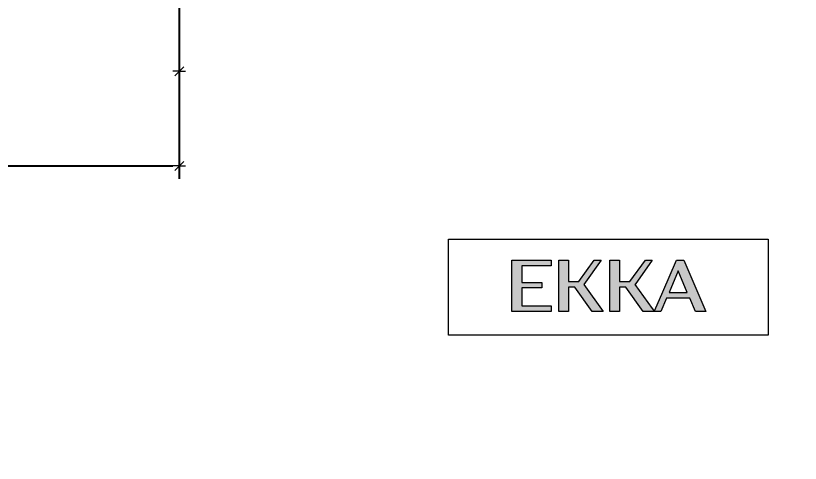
# Model space of a CAD drawing. Header units: millimetres. Extents: x 0 to 1680, y 0 to 594.
# Drawn here: x 1557.3 to 1680, y 0 to 69.9 of the extents above; entities that cross this region are included whole.
import ezdxf

# ---------------------------------------------------------------- set-up
doc = ezdxf.new("R2010")
doc.units = ezdxf.units.MM
for name, pattern in [('K5LT32791', [0]), ('K5LT_AUXILIARY', [0]), ('K5LT_THIN', [0])]:
    doc.linetypes.add(name, pattern=pattern)
doc.layers.add('Системный слой', color=7, linetype='Continuous')
doc.layers.add('Слой 1', color=7, linetype='Continuous')
doc.styles.add('KDIMTEXTSTYLE', font='GOST_AU.SHX', dxfattribs={"width": 0.96, "oblique": 15, "height": 5})
doc.dimstyles.new('KDIMSTYLE (0.02)', dxfattribs={"dimtxt": 5, "dimasz": 1, "dimexe": 2, "dimexo": 0, "dimgap": 1, "dimtad": 1, "dimlfac": 50, "dimtxsty": 'KDIMTEXTSTYLE', "dimsah": 1, "dimcen": 0, "dimdle": 1, "dimadec": 0, "dimazin": 0, "dimtfac": 0.667, "dimtmove": 0, "dimatfit": 3, "dimfxl": 0, "dimtvp": 1, "dimtolj": 1, "dimtzin": 0, "dimarcsym": 0})

# ---------------------------------------------------------------- blocks, each defined once
blk = doc.blocks.new('U5')
at = {"layer": 'Слой 1', "color": 232, "linetype": 'K5LT_AUXILIARY', "lineweight": 13, "true_color": 0xc52b79}
for p, q in [((1625, 35), (1675, 35)), ((1625, 20), (1625, 35)), ((1675, 35), (1675, 20)), ((1675, 20), (1625, 20))]:
    blk.add_line(p, q, dxfattribs=at)
blk = doc.blocks.new('U6')
at = {"layer": 'Слой 1', "color": 250, "linetype": 'K5LT32791', "lineweight": 18, "true_color": 0x333333}
for points, knots in [([(1641.05, 24.61), (1641.05, 24.61), (1636.44, 24.61), (1636.44, 24.61), (1636.44, 27.39), (1636.44, 27.39), (1639.58, 27.39), (1639.58, 27.39), (1639.58, 28.27), (1639.58, 28.27), (1636.44, 28.27), (1636.44, 28.27), (1636.44, 30.85), (1636.44, 30.85), (1641.05, 30.85), (1641.05, 30.85), (1641.05, 31.73), (1641.05, 31.73), (1634.92, 31.73), (1634.92, 31.73), (1634.92, 23.73), (1634.92, 23.73), (1641.05, 23.73), (1641.05, 23.73), (1641.05, 24.61), (1641.05, 24.61)], [0, 0, 0, 0, 0.076923, 0.076923, 0.153846, 0.153846, 0.230769, 0.230769, 0.307692, 0.307692, 0.384615, 0.384615, 0.461538, 0.461538, 0.538462, 0.538462, 0.615385, 0.615385, 0.692308, 0.692308, 0.769231, 0.769231, 0.846154, 0.846154, 1, 1, 1, 1]), ([(1643.74, 27.5), (1643.74, 27.5), (1644.74, 27.5), (1644.74, 27.5), (1647.46, 23.73), (1647.46, 23.73), (1649.19, 23.73), (1649.19, 23.73), (1646.17, 27.94), (1646.17, 27.94), (1648.87, 31.73), (1648.87, 31.73), (1647.79, 31.73), (1647.79, 31.73), (1645.38, 28.38), (1645.38, 28.38), (1643.74, 28.38), (1643.74, 28.38), (1643.74, 31.73), (1643.74, 31.73), (1642.22, 31.73), (1642.22, 31.73), (1642.22, 23.73), (1642.22, 23.73), (1643.74, 23.73), (1643.74, 23.73), (1643.74, 27.5), (1643.74, 27.5)], [0, 0, 0, 0, 0.071429, 0.071429, 0.142857, 0.142857, 0.214286, 0.214286, 0.285714, 0.285714, 0.357143, 0.357143, 0.428571, 0.428571, 0.5, 0.5, 0.571429, 0.571429, 0.642857, 0.642857, 0.714286, 0.714286, 0.785714, 0.785714, 0.857143, 0.857143, 1, 1, 1, 1]), ([(1657.03, 23.94), (1657.03, 23.94), (1656.86, 24.18), (1656.86, 24.18), (1654.15, 27.93), (1654.15, 27.93), (1654.17, 27.93), (1654.17, 27.93), (1654.17, 27.94), (1654.17, 27.94), (1656.86, 31.73), (1656.86, 31.73), (1655.78, 31.73), (1655.78, 31.73), (1653.37, 28.38), (1653.37, 28.38), (1651.73, 28.38), (1651.73, 28.38), (1651.73, 31.73), (1651.73, 31.73), (1650.21, 31.73), (1650.21, 31.73), (1650.21, 23.73), (1650.21, 23.73), (1651.73, 23.73), (1651.73, 23.73), (1651.73, 27.5), (1651.73, 27.5), (1652.73, 27.5), (1652.73, 27.5), (1655.45, 23.73), (1655.45, 23.73), (1657.18, 23.73), (1657.18, 23.73), (1657.03, 23.94), (1657.03, 23.94), (1657.03, 23.94), (1657.03, 23.94)], [0, 0, 0, 0, 0.052632, 0.052632, 0.105263, 0.105263, 0.157895, 0.157895, 0.210526, 0.210526, 0.263158, 0.263158, 0.315789, 0.315789, 0.368421, 0.368421, 0.421053, 0.421053, 0.473684, 0.473684, 0.526316, 0.526316, 0.578947, 0.578947, 0.631579, 0.631579, 0.684211, 0.684211, 0.736842, 0.736842, 0.789474, 0.789474, 0.842105, 0.842105, 0.894737, 0.894737, 1, 1, 1, 1]), ([(1661.81, 31.73), (1661.81, 31.73), (1660.63, 31.73), (1660.63, 31.73), (1658.5, 26.77), (1658.5, 26.77), (1657.28, 23.94), (1657.28, 23.94), (1657.28, 23.94), (1657.28, 23.94), (1657.19, 23.73), (1657.19, 23.73), (1658.19, 23.73), (1658.19, 23.73), (1659.08, 25.82), (1659.08, 25.82), (1662.72, 25.82), (1662.72, 25.82), (1663.61, 23.73), (1663.61, 23.73), (1665.24, 23.73), (1665.24, 23.73), (1661.81, 31.73), (1661.81, 31.73)], [0, 0, 0, 0, 0.083333, 0.083333, 0.166667, 0.166667, 0.25, 0.25, 0.333333, 0.333333, 0.416667, 0.416667, 0.5, 0.5, 0.583333, 0.583333, 0.666667, 0.666667, 0.75, 0.75, 0.833333, 0.833333, 1, 1, 1, 1]), ([(1659.47, 26.7), (1659.47, 26.7), (1660.9, 30.06), (1660.9, 30.06), (1662.33, 26.7), (1662.33, 26.7), (1659.47, 26.7), (1659.47, 26.7)], [0, 0, 0, 0, 0.25, 0.25, 0.5, 0.5, 1, 1, 1, 1])]:
    blk.add_open_spline(points, degree=3, knots=knots, dxfattribs=at)
blk = doc.blocks.new('U7')
at = {"layer": 'Слой 1', "color": 250, "linetype": 'K5LT32791', "lineweight": 18, "true_color": 0x333333}
for points, knots in [([(1641.05, 24.61), (1641.05, 24.61), (1636.44, 24.61), (1636.44, 24.61), (1636.44, 27.39), (1636.44, 27.39), (1639.58, 27.39), (1639.58, 27.39), (1639.58, 28.27), (1639.58, 28.27), (1636.44, 28.27), (1636.44, 28.27), (1636.44, 30.85), (1636.44, 30.85), (1641.05, 30.85), (1641.05, 30.85), (1641.05, 31.73), (1641.05, 31.73), (1634.92, 31.73), (1634.92, 31.73), (1634.92, 23.73), (1634.92, 23.73), (1641.05, 23.73), (1641.05, 23.73), (1641.05, 24.61), (1641.05, 24.61)], [0, 0, 0, 0, 0.076923, 0.076923, 0.153846, 0.153846, 0.230769, 0.230769, 0.307692, 0.307692, 0.384615, 0.384615, 0.461538, 0.461538, 0.538462, 0.538462, 0.615385, 0.615385, 0.692308, 0.692308, 0.769231, 0.769231, 0.846154, 0.846154, 1, 1, 1, 1]), ([(1643.74, 27.5), (1643.74, 27.5), (1644.74, 27.5), (1644.74, 27.5), (1647.46, 23.73), (1647.46, 23.73), (1649.19, 23.73), (1649.19, 23.73), (1646.17, 27.94), (1646.17, 27.94), (1648.87, 31.73), (1648.87, 31.73), (1647.79, 31.73), (1647.79, 31.73), (1645.38, 28.38), (1645.38, 28.38), (1643.74, 28.38), (1643.74, 28.38), (1643.74, 31.73), (1643.74, 31.73), (1642.22, 31.73), (1642.22, 31.73), (1642.22, 23.73), (1642.22, 23.73), (1643.74, 23.73), (1643.74, 23.73), (1643.74, 27.5), (1643.74, 27.5)], [0, 0, 0, 0, 0.071429, 0.071429, 0.142857, 0.142857, 0.214286, 0.214286, 0.285714, 0.285714, 0.357143, 0.357143, 0.428571, 0.428571, 0.5, 0.5, 0.571429, 0.571429, 0.642857, 0.642857, 0.714286, 0.714286, 0.785714, 0.785714, 0.857143, 0.857143, 1, 1, 1, 1]), ([(1657.03, 23.94), (1657.03, 23.94), (1656.86, 24.18), (1656.86, 24.18), (1654.15, 27.93), (1654.15, 27.93), (1654.17, 27.93), (1654.17, 27.93), (1654.17, 27.94), (1654.17, 27.94), (1656.86, 31.73), (1656.86, 31.73), (1655.78, 31.73), (1655.78, 31.73), (1653.37, 28.38), (1653.37, 28.38), (1651.73, 28.38), (1651.73, 28.38), (1651.73, 31.73), (1651.73, 31.73), (1650.21, 31.73), (1650.21, 31.73), (1650.21, 23.73), (1650.21, 23.73), (1651.73, 23.73), (1651.73, 23.73), (1651.73, 27.5), (1651.73, 27.5), (1652.73, 27.5), (1652.73, 27.5), (1655.45, 23.73), (1655.45, 23.73), (1657.18, 23.73), (1657.18, 23.73), (1657.03, 23.94), (1657.03, 23.94), (1657.03, 23.94), (1657.03, 23.94)], [0, 0, 0, 0, 0.052632, 0.052632, 0.105263, 0.105263, 0.157895, 0.157895, 0.210526, 0.210526, 0.263158, 0.263158, 0.315789, 0.315789, 0.368421, 0.368421, 0.421053, 0.421053, 0.473684, 0.473684, 0.526316, 0.526316, 0.578947, 0.578947, 0.631579, 0.631579, 0.684211, 0.684211, 0.736842, 0.736842, 0.789474, 0.789474, 0.842105, 0.842105, 0.894737, 0.894737, 1, 1, 1, 1]), ([(1661.81, 31.73), (1661.81, 31.73), (1660.63, 31.73), (1660.63, 31.73), (1658.5, 26.77), (1658.5, 26.77), (1657.28, 23.94), (1657.28, 23.94), (1657.28, 23.94), (1657.28, 23.94), (1657.19, 23.73), (1657.19, 23.73), (1658.19, 23.73), (1658.19, 23.73), (1659.08, 25.82), (1659.08, 25.82), (1662.72, 25.82), (1662.72, 25.82), (1663.61, 23.73), (1663.61, 23.73), (1665.24, 23.73), (1665.24, 23.73), (1661.81, 31.73), (1661.81, 31.73)], [0, 0, 0, 0, 0.083333, 0.083333, 0.166667, 0.166667, 0.25, 0.25, 0.333333, 0.333333, 0.416667, 0.416667, 0.5, 0.5, 0.583333, 0.583333, 0.666667, 0.666667, 0.75, 0.75, 0.833333, 0.833333, 1, 1, 1, 1]), ([(1659.47, 26.7), (1659.47, 26.7), (1660.9, 30.06), (1660.9, 30.06), (1662.33, 26.7), (1662.33, 26.7), (1659.47, 26.7), (1659.47, 26.7)], [0, 0, 0, 0, 0.25, 0.25, 0.5, 0.5, 1, 1, 1, 1])]:
    blk.add_open_spline(points, degree=3, knots=knots, dxfattribs=at)
blk = doc.blocks.new('U4')
at = {"layer": 'Слой 1', "true_color": 0x009300}
h = blk.add_hatch(color=94, dxfattribs=at)
h.paths.add_polyline_path([(1641.05, 24.61), (1641.05, 24.61), (1641.04, 24.61), (1640.98, 24.61), (1640.76, 24.61), (1639.98, 24.61), (1639.32, 24.61), (1638.96, 24.61), (1638.79, 24.61), (1638.7, 24.61), (1638.6, 24.61), (1638.46, 24.61), (1638.25, 24.61), (1637.94, 24.61), (1637.51, 24.61), (1636.96, 24.61), (1636.48, 24.61), (1636.44, 24.61), (1636.44, 24.62), (1636.44, 24.65), (1636.44, 24.78), (1636.44, 25.25), (1636.44, 25.65), (1636.44, 25.87), (1636.44, 25.98), (1636.44, 26.03), (1636.44, 26.09), (1636.44, 26.17), (1636.44, 26.3), (1636.44, 26.48), (1636.44, 26.75), (1636.44, 27.08), (1636.44, 27.37), (1636.44, 27.39), (1636.45, 27.39), (1636.49, 27.39), (1636.63, 27.39), (1637.16, 27.39), (1637.62, 27.39), (1637.86, 27.39), (1637.98, 27.39), (1638.04, 27.39), (1638.11, 27.39), (1638.2, 27.39), (1638.34, 27.39), (1638.55, 27.39), (1638.85, 27.39), (1639.22, 27.39), (1639.55, 27.39), (1639.58, 27.39), (1639.58, 27.4), (1639.58, 27.41), (1639.58, 27.45), (1639.58, 27.6), (1639.58, 27.72), (1639.58, 27.79), (1639.58, 27.83), (1639.58, 27.84), (1639.58, 27.86), (1639.58, 27.89), (1639.58, 27.93), (1639.58, 27.99), (1639.58, 28.07), (1639.58, 28.18), (1639.58, 28.27), (1639.58, 28.27), (1639.57, 28.27), (1639.53, 28.27), (1639.38, 28.27), (1638.86, 28.27), (1638.4, 28.27), (1638.16, 28.27), (1638.04, 28.27), (1637.98, 28.27), (1637.91, 28.27), (1637.82, 28.27), (1637.67, 28.27), (1637.47, 28.27), (1637.17, 28.27), (1636.8, 28.27), (1636.47, 28.27), (1636.44, 28.28), (1636.44, 28.28), (1636.44, 28.31), (1636.44, 28.43), (1636.44, 28.87), (1636.44, 29.24), (1636.44, 29.44), (1636.44, 29.54), (1636.44, 29.59), (1636.44, 29.64), (1636.44, 29.72), (1636.44, 29.84), (1636.44, 30.01), (1636.44, 30.25), (1636.44, 30.56), (1636.44, 30.83), (1636.44, 30.85), (1636.45, 30.85), (1636.51, 30.85), (1636.72, 30.85), (1637.5, 30.85), (1638.17, 30.85), (1638.52, 30.85), (1638.7, 30.85), (1638.79, 30.85), (1638.89, 30.85), (1639.03, 30.85), (1639.24, 30.85), (1639.54, 30.85), (1639.97, 30.85), (1640.52, 30.85), (1641.01, 30.85), (1641.05, 30.85), (1641.05, 30.85), (1641.05, 30.86), (1641.05, 30.9), (1641.05, 31.05), (1641.05, 31.18), (1641.05, 31.25), (1641.05, 31.28), (1641.05, 31.3), (1641.05, 31.32), (1641.05, 31.34), (1641.05, 31.38), (1641.05, 31.44), (1641.05, 31.53), (1641.05, 31.63), (1641.05, 31.72), (1641.05, 31.73), (1641.03, 31.73), (1640.96, 31.73), (1640.67, 31.73), (1639.64, 31.73), (1638.75, 31.73), (1638.28, 31.73), (1638.04, 31.73), (1637.92, 31.73), (1637.8, 31.73), (1637.61, 31.73), (1637.33, 31.73), (1636.93, 31.73), (1636.35, 31.73), (1635.62, 31.73), (1634.98, 31.73), (1634.92, 31.73), (1634.92, 31.71), (1634.92, 31.62), (1634.92, 31.24), (1634.92, 29.89), (1634.92, 28.74), (1634.92, 28.12), (1634.92, 27.8), (1634.92, 27.64), (1634.92, 27.48), (1634.92, 27.24), (1634.92, 26.88), (1634.92, 26.35), (1634.92, 25.6), (1634.92, 24.65), (1634.92, 23.8), (1634.92, 23.73), (1634.94, 23.73), (1635.01, 23.73), (1635.3, 23.73), (1636.33, 23.73), (1637.21, 23.73), (1637.69, 23.73), (1637.93, 23.73), (1638.05, 23.73), (1638.17, 23.73), (1638.36, 23.73), (1638.64, 23.73), (1639.04, 23.73), (1639.62, 23.73), (1640.35, 23.73), (1640.99, 23.73), (1641.05, 23.73), (1641.05, 23.73), (1641.05, 23.74), (1641.05, 23.76), (1641.05, 23.85), (1641.05, 24.01), (1641.05, 24.1), (1641.05, 24.15), (1641.05, 24.17), (1641.05, 24.19), (1641.05, 24.21), (1641.05, 24.24), (1641.05, 24.29), (1641.05, 24.37), (1641.05, 24.46), (1641.05, 24.57)])
h.paths.add_polyline_path([(1643.74, 27.5), (1643.74, 27.5), (1643.74, 27.5), (1643.75, 27.5), (1643.8, 27.5), (1643.97, 27.5), (1644.11, 27.5), (1644.19, 27.5), (1644.23, 27.5), (1644.25, 27.5), (1644.27, 27.5), (1644.3, 27.5), (1644.35, 27.5), (1644.42, 27.5), (1644.51, 27.5), (1644.63, 27.5), (1644.73, 27.5), (1644.74, 27.5), (1644.75, 27.49), (1644.78, 27.44), (1644.91, 27.27), (1645.37, 26.63), (1645.76, 26.09), (1645.97, 25.8), (1646.08, 25.65), (1646.13, 25.57), (1646.19, 25.5), (1646.27, 25.38), (1646.39, 25.21), (1646.57, 24.96), (1646.83, 24.61), (1647.15, 24.16), (1647.44, 23.76), (1647.46, 23.73), (1647.47, 23.73), (1647.49, 23.73), (1647.57, 23.73), (1647.86, 23.73), (1648.11, 23.73), (1648.24, 23.73), (1648.31, 23.73), (1648.34, 23.73), (1648.38, 23.73), (1648.43, 23.73), (1648.51, 23.73), (1648.63, 23.73), (1648.79, 23.73), (1648.99, 23.73), (1649.17, 23.73), (1649.19, 23.73), (1649.18, 23.74), (1649.14, 23.79), (1649, 23.99), (1648.49, 24.7), (1648.06, 25.3), (1647.83, 25.63), (1647.71, 25.8), (1647.65, 25.88), (1647.59, 25.96), (1647.49, 26.09), (1647.36, 26.28), (1647.16, 26.56), (1646.88, 26.96), (1646.52, 27.46), (1646.2, 27.9), (1646.17, 27.94), (1646.18, 27.95), (1646.21, 27.99), (1646.34, 28.17), (1646.79, 28.81), (1647.18, 29.36), (1647.39, 29.65), (1647.5, 29.8), (1647.55, 29.87), (1647.61, 29.95), (1647.69, 30.07), (1647.81, 30.24), (1647.99, 30.49), (1648.24, 30.84), (1648.56, 31.3), (1648.85, 31.69), (1648.87, 31.73), (1648.87, 31.73), (1648.86, 31.73), (1648.8, 31.73), (1648.62, 31.73), (1648.46, 31.73), (1648.38, 31.73), (1648.34, 31.73), (1648.32, 31.73), (1648.29, 31.73), (1648.26, 31.73), (1648.21, 31.73), (1648.14, 31.73), (1648.04, 31.73), (1647.91, 31.73), (1647.79, 31.73), (1647.78, 31.73), (1647.78, 31.72), (1647.75, 31.68), (1647.64, 31.52), (1647.23, 30.96), (1646.88, 30.47), (1646.7, 30.22), (1646.6, 30.08), (1646.56, 30.02), (1646.51, 29.95), (1646.43, 29.85), (1646.32, 29.7), (1646.16, 29.47), (1645.94, 29.16), (1645.65, 28.76), (1645.4, 28.41), (1645.38, 28.38), (1645.37, 28.38), (1645.35, 28.38), (1645.28, 28.38), (1645, 28.38), (1644.76, 28.38), (1644.64, 28.38), (1644.57, 28.38), (1644.54, 28.38), (1644.51, 28.38), (1644.46, 28.38), (1644.38, 28.38), (1644.27, 28.38), (1644.12, 28.38), (1643.92, 28.38), (1643.75, 28.38), (1643.74, 28.38), (1643.74, 28.39), (1643.74, 28.43), (1643.74, 28.58), (1643.74, 29.15), (1643.74, 29.63), (1643.74, 29.89), (1643.74, 30.02), (1643.74, 30.09), (1643.74, 30.16), (1643.74, 30.26), (1643.74, 30.41), (1643.74, 30.64), (1643.74, 30.95), (1643.74, 31.35), (1643.74, 31.7), (1643.74, 31.73), (1643.74, 31.73), (1643.72, 31.73), (1643.65, 31.73), (1643.39, 31.73), (1643.17, 31.73), (1643.05, 31.73), (1642.99, 31.73), (1642.96, 31.73), (1642.93, 31.73), (1642.89, 31.73), (1642.82, 31.73), (1642.72, 31.73), (1642.57, 31.73), (1642.39, 31.73), (1642.23, 31.73), (1642.22, 31.73), (1642.22, 31.71), (1642.22, 31.62), (1642.22, 31.24), (1642.22, 29.89), (1642.22, 28.73), (1642.22, 28.12), (1642.22, 27.8), (1642.22, 27.64), (1642.22, 27.48), (1642.22, 27.24), (1642.22, 26.88), (1642.22, 26.35), (1642.22, 25.6), (1642.22, 24.65), (1642.22, 23.8), (1642.22, 23.73), (1642.22, 23.73), (1642.24, 23.73), (1642.31, 23.73), (1642.57, 23.73), (1642.79, 23.73), (1642.91, 23.73), (1642.97, 23.73), (1643, 23.73), (1643.03, 23.73), (1643.07, 23.73), (1643.14, 23.73), (1643.25, 23.73), (1643.39, 23.73), (1643.57, 23.73), (1643.73, 23.73), (1643.74, 23.73), (1643.74, 23.74), (1643.74, 23.76), (1643.74, 23.87), (1643.74, 24.26), (1643.74, 24.94), (1643.74, 25.33), (1643.74, 25.53), (1643.74, 25.63), (1643.74, 25.69), (1643.74, 25.79), (1643.74, 25.93), (1643.74, 26.14), (1643.74, 26.44), (1643.74, 26.85), (1643.74, 27.31)])
h.paths.add_polyline_path([(1657.03, 23.94), (1657.03, 23.94), (1657.03, 23.94), (1657.03, 23.94), (1657.01, 23.96), (1656.98, 24.01), (1656.96, 24.04), (1656.95, 24.05), (1656.94, 24.06), (1656.94, 24.06), (1656.94, 24.07), (1656.93, 24.08), (1656.92, 24.09), (1656.91, 24.11), (1656.89, 24.13), (1656.87, 24.16), (1656.86, 24.18), (1656.85, 24.19), (1656.83, 24.21), (1656.75, 24.33), (1656.43, 24.77), (1655.96, 25.42), (1655.7, 25.79), (1655.56, 25.98), (1655.49, 26.07), (1655.44, 26.14), (1655.37, 26.24), (1655.27, 26.39), (1655.11, 26.6), (1654.89, 26.91), (1654.58, 27.33), (1654.26, 27.78), (1654.15, 27.93), (1654.15, 27.93), (1654.15, 27.93), (1654.15, 27.93), (1654.16, 27.93), (1654.16, 27.93), (1654.16, 27.93), (1654.16, 27.93), (1654.16, 27.93), (1654.16, 27.93), (1654.16, 27.93), (1654.16, 27.93), (1654.16, 27.93), (1654.17, 27.93), (1654.17, 27.93), (1654.17, 27.93), (1654.17, 27.93), (1654.17, 27.93), (1654.17, 27.93), (1654.17, 27.93), (1654.17, 27.94), (1654.17, 27.94), (1654.17, 27.94), (1654.17, 27.94), (1654.17, 27.94), (1654.17, 27.94), (1654.17, 27.94), (1654.17, 27.94), (1654.17, 27.94), (1654.17, 27.94), (1654.17, 27.94), (1654.17, 27.95), (1654.2, 27.99), (1654.34, 28.18), (1654.81, 28.84), (1655.19, 29.38), (1655.39, 29.66), (1655.49, 29.8), (1655.54, 29.88), (1655.6, 29.96), (1655.68, 30.07), (1655.81, 30.25), (1655.99, 30.5), (1656.25, 30.86), (1656.57, 31.31), (1656.85, 31.7), (1656.86, 31.73), (1656.86, 31.73), (1656.85, 31.73), (1656.8, 31.73), (1656.61, 31.73), (1656.46, 31.73), (1656.37, 31.73), (1656.33, 31.73), (1656.31, 31.73), (1656.29, 31.73), (1656.25, 31.73), (1656.2, 31.73), (1656.13, 31.73), (1656.03, 31.73), (1655.9, 31.73), (1655.79, 31.73), (1655.78, 31.73), (1655.77, 31.72), (1655.74, 31.68), (1655.63, 31.52), (1655.22, 30.96), (1654.88, 30.47), (1654.69, 30.22), (1654.6, 30.08), (1654.55, 30.02), (1654.5, 29.95), (1654.43, 29.85), (1654.32, 29.7), (1654.16, 29.47), (1653.93, 29.16), (1653.64, 28.76), (1653.39, 28.41), (1653.37, 28.38), (1653.37, 28.38), (1653.35, 28.38), (1653.27, 28.38), (1652.99, 28.38), (1652.76, 28.38), (1652.63, 28.38), (1652.57, 28.38), (1652.53, 28.38), (1652.5, 28.38), (1652.45, 28.38), (1652.38, 28.38), (1652.27, 28.38), (1652.11, 28.38), (1651.92, 28.38), (1651.75, 28.38), (1651.73, 28.38), (1651.73, 28.39), (1651.73, 28.43), (1651.73, 28.58), (1651.73, 29.15), (1651.73, 29.63), (1651.73, 29.89), (1651.73, 30.02), (1651.73, 30.09), (1651.73, 30.16), (1651.73, 30.26), (1651.73, 30.41), (1651.73, 30.64), (1651.73, 30.95), (1651.73, 31.35), (1651.73, 31.7), (1651.73, 31.73), (1651.73, 31.73), (1651.71, 31.73), (1651.64, 31.73), (1651.38, 31.73), (1651.16, 31.73), (1651.05, 31.73), (1650.99, 31.73), (1650.96, 31.73), (1650.93, 31.73), (1650.88, 31.73), (1650.81, 31.73), (1650.71, 31.73), (1650.57, 31.73), (1650.38, 31.73), (1650.23, 31.73), (1650.21, 31.73), (1650.21, 31.71), (1650.21, 31.62), (1650.21, 31.24), (1650.21, 29.89), (1650.21, 28.73), (1650.21, 28.12), (1650.21, 27.8), (1650.21, 27.64), (1650.21, 27.48), (1650.21, 27.24), (1650.21, 26.88), (1650.21, 26.35), (1650.21, 25.6), (1650.21, 24.65), (1650.21, 23.8), (1650.21, 23.73), (1650.22, 23.73), (1650.23, 23.73), (1650.31, 23.73), (1650.56, 23.73), (1650.78, 23.73), (1650.9, 23.73), (1650.96, 23.73), (1650.99, 23.73), (1651.02, 23.73), (1651.07, 23.73), (1651.14, 23.73), (1651.24, 23.73), (1651.38, 23.73), (1651.56, 23.73), (1651.72, 23.73), (1651.73, 23.73), (1651.73, 23.74), (1651.73, 23.78), (1651.73, 23.96), (1651.73, 24.59), (1651.73, 25.14), (1651.73, 25.43), (1651.73, 25.58), (1651.73, 25.65), (1651.73, 25.73), (1651.73, 25.85), (1651.73, 26.02), (1651.73, 26.27), (1651.73, 26.62), (1651.73, 27.07), (1651.73, 27.46), (1651.73, 27.5), (1651.74, 27.5), (1651.75, 27.5), (1651.79, 27.5), (1651.96, 27.5), (1652.11, 27.5), (1652.18, 27.5), (1652.22, 27.5), (1652.24, 27.5), (1652.26, 27.5), (1652.3, 27.5), (1652.34, 27.5), (1652.41, 27.5), (1652.5, 27.5), (1652.62, 27.5), (1652.73, 27.5), (1652.73, 27.5), (1652.74, 27.49), (1652.77, 27.44), (1652.9, 27.27), (1653.36, 26.63), (1653.75, 26.09), (1653.96, 25.8), (1654.07, 25.65), (1654.12, 25.57), (1654.18, 25.5), (1654.26, 25.38), (1654.38, 25.21), (1654.56, 24.96), (1654.82, 24.61), (1655.14, 24.16), (1655.43, 23.76), (1655.46, 23.73), (1655.46, 23.73), (1655.48, 23.73), (1655.56, 23.73), (1655.85, 23.73), (1656.1, 23.73), (1656.24, 23.73), (1656.3, 23.73), (1656.34, 23.73), (1656.37, 23.73), (1656.43, 23.73), (1656.5, 23.73), (1656.62, 23.73), (1656.78, 23.73), (1656.99, 23.73), (1657.17, 23.73), (1657.18, 23.73), (1657.18, 23.73), (1657.18, 23.73), (1657.17, 23.74), (1657.15, 23.78), (1657.13, 23.81), (1657.11, 23.82), (1657.11, 23.83), (1657.1, 23.84), (1657.1, 23.84), (1657.1, 23.85), (1657.09, 23.86), (1657.08, 23.87), (1657.06, 23.89), (1657.05, 23.92), (1657.03, 23.94), (1657.03, 23.94), (1657.03, 23.94), (1657.03, 23.94), (1657.03, 23.94), (1657.03, 23.94), (1657.03, 23.94), (1657.03, 23.94), (1657.03, 23.94)])
h.paths.add_polyline_path([(1661.81, 31.73), (1661.81, 31.73), (1661.81, 31.73), (1661.79, 31.73), (1661.74, 31.73), (1661.54, 31.73), (1661.37, 31.73), (1661.28, 31.73), (1661.23, 31.73), (1661.21, 31.73), (1661.18, 31.73), (1661.14, 31.73), (1661.09, 31.73), (1661.01, 31.73), (1660.9, 31.73), (1660.76, 31.73), (1660.64, 31.73), (1660.63, 31.73), (1660.62, 31.72), (1660.6, 31.66), (1660.5, 31.43), (1660.14, 30.59), (1659.83, 29.87), (1659.67, 29.49), (1659.58, 29.3), (1659.54, 29.2), (1659.5, 29.1), (1659.43, 28.95), (1659.34, 28.72), (1659.2, 28.39), (1659, 27.93), (1658.74, 27.34), (1658.52, 26.82), (1658.5, 26.77), (1658.5, 26.77), (1658.48, 26.73), (1658.43, 26.6), (1658.22, 26.12), (1658.04, 25.71), (1657.95, 25.49), (1657.9, 25.38), (1657.88, 25.33), (1657.85, 25.27), (1657.82, 25.18), (1657.76, 25.05), (1657.68, 24.86), (1657.57, 24.6), (1657.42, 24.26), (1657.3, 23.96), (1657.28, 23.94), (1657.28, 23.94), (1657.28, 23.94), (1657.28, 23.94), (1657.28, 23.94), (1657.28, 23.94), (1657.28, 23.94), (1657.28, 23.94), (1657.28, 23.94), (1657.28, 23.94), (1657.28, 23.94), (1657.28, 23.94), (1657.28, 23.94), (1657.28, 23.94), (1657.28, 23.93), (1657.26, 23.89), (1657.25, 23.86), (1657.24, 23.84), (1657.24, 23.84), (1657.24, 23.83), (1657.23, 23.83), (1657.23, 23.82), (1657.23, 23.81), (1657.22, 23.8), (1657.21, 23.77), (1657.2, 23.75), (1657.19, 23.73), (1657.19, 23.73), (1657.2, 23.73), (1657.21, 23.73), (1657.25, 23.73), (1657.42, 23.73), (1657.57, 23.73), (1657.64, 23.73), (1657.68, 23.73), (1657.7, 23.73), (1657.72, 23.73), (1657.75, 23.73), (1657.8, 23.73), (1657.87, 23.73), (1657.96, 23.73), (1658.08, 23.73), (1658.18, 23.73), (1658.19, 23.73), (1658.19, 23.73), (1658.2, 23.76), (1658.24, 23.86), (1658.39, 24.21), (1658.52, 24.51), (1658.59, 24.67), (1658.63, 24.76), (1658.64, 24.8), (1658.66, 24.84), (1658.69, 24.91), (1658.73, 25), (1658.79, 25.14), (1658.87, 25.34), (1658.98, 25.59), (1659.07, 25.81), (1659.08, 25.82), (1659.09, 25.82), (1659.13, 25.82), (1659.3, 25.82), (1659.91, 25.82), (1660.44, 25.82), (1660.72, 25.82), (1660.86, 25.82), (1660.94, 25.82), (1661.01, 25.82), (1661.12, 25.82), (1661.29, 25.82), (1661.53, 25.82), (1661.87, 25.82), (1662.3, 25.82), (1662.68, 25.82), (1662.72, 25.82), (1662.72, 25.82), (1662.73, 25.79), (1662.77, 25.69), (1662.92, 25.34), (1663.05, 25.04), (1663.12, 24.88), (1663.15, 24.79), (1663.17, 24.75), (1663.19, 24.71), (1663.22, 24.65), (1663.26, 24.55), (1663.32, 24.41), (1663.4, 24.22), (1663.51, 23.97), (1663.6, 23.75), (1663.61, 23.73), (1663.61, 23.73), (1663.63, 23.73), (1663.71, 23.73), (1663.98, 23.73), (1664.22, 23.73), (1664.34, 23.73), (1664.41, 23.73), (1664.44, 23.73), (1664.47, 23.73), (1664.52, 23.73), (1664.6, 23.73), (1664.71, 23.73), (1664.86, 23.73), (1665.06, 23.73), (1665.23, 23.73), (1665.24, 23.73), (1665.23, 23.74), (1665.21, 23.8), (1665.11, 24.02), (1664.76, 24.85), (1664.14, 26.29), (1663.79, 27.12), (1663.6, 27.54), (1663.51, 27.76), (1663.45, 27.89), (1663.37, 28.09), (1663.24, 28.39), (1663.05, 28.84), (1662.78, 29.48), (1662.4, 30.34), (1661.99, 31.32)])
h.paths.add_polyline_path([(1659.47, 26.7), (1659.47, 26.7), (1659.48, 26.7), (1659.51, 26.7), (1659.64, 26.7), (1660.12, 26.7), (1660.54, 26.7), (1660.76, 26.7), (1660.87, 26.7), (1660.93, 26.7), (1660.99, 26.7), (1661.07, 26.7), (1661.2, 26.7), (1661.39, 26.7), (1661.66, 26.7), (1662, 26.7), (1662.3, 26.7), (1662.33, 26.71), (1662.32, 26.72), (1662.29, 26.8), (1662.15, 27.12), (1661.88, 27.74), (1661.73, 28.11), (1661.65, 28.3), (1661.61, 28.39), (1661.59, 28.44), (1661.55, 28.53), (1661.5, 28.65), (1661.42, 28.83), (1661.31, 29.09), (1661.16, 29.44), (1660.99, 29.85), (1660.9, 30.06), (1660.89, 30.05), (1660.88, 30.01), (1660.81, 29.86), (1660.57, 29.29), (1660.36, 28.8), (1660.25, 28.54), (1660.2, 28.41), (1660.17, 28.35), (1660.14, 28.28), (1660.1, 28.18), (1660.03, 28.02), (1659.94, 27.8), (1659.8, 27.49), (1659.63, 27.09), (1659.48, 26.73)])
at = {"layer": 'Слой 1'}
for name in ['U5', 'U6', 'U7']:
    blk.add_blockref(name, (0, 0), dxfattribs=at)
blk = doc.blocks.new('KDIMARROW_03')
at = {"layer": 'Системный слой', "color": 0, "linetype": 'K5LT_THIN', "lineweight": 13}
for p, q in [((0, 0), (-1, 0)), ((-0.71, -0.71), (0.71, 0.71)), ((0, 0), (1, 0))]:
    blk.add_line(p, q, dxfattribs=at)

msp = doc.modelspace()

# ---------------------------------------------------------------- block references
at = {"layer": 'Слой 1'}
msp.add_blockref('U4', (0, 0), dxfattribs=at)

# ---------------------------------------------------------------- dimensions: what is measured, and where the dimension line sits
at = {"layer": 'Системный слой', "color": 7}
for base, p1, p2, location in [((1582.89369, 61.24807), (1512.89369, 107.20656), (1582.89369, 106.75307), (1547.89369, 61.24807)), ((1582.89369, 46.45622), (936.89369, 61.24807), (1582.89369, 61.24807), (1259.89369, 46.45622))]:
    msp.add_linear_dim(base=base, p1=p1, p2=p2, location=location, dimstyle='KDIMSTYLE (0.02)', override={"dimexo": 0, "dimpost": '\\H2.5;\\W0.965;\\Q0;<>', "dimblk1": 'KDIMARROW_03', "dimblk2": 'KDIMARROW_03', "dimse1": 0, "dimse2": 0, "dimclrt": 7, "dimtolj": 1}, dxfattribs=at).render()

doc.saveas('drawing.dxf')
